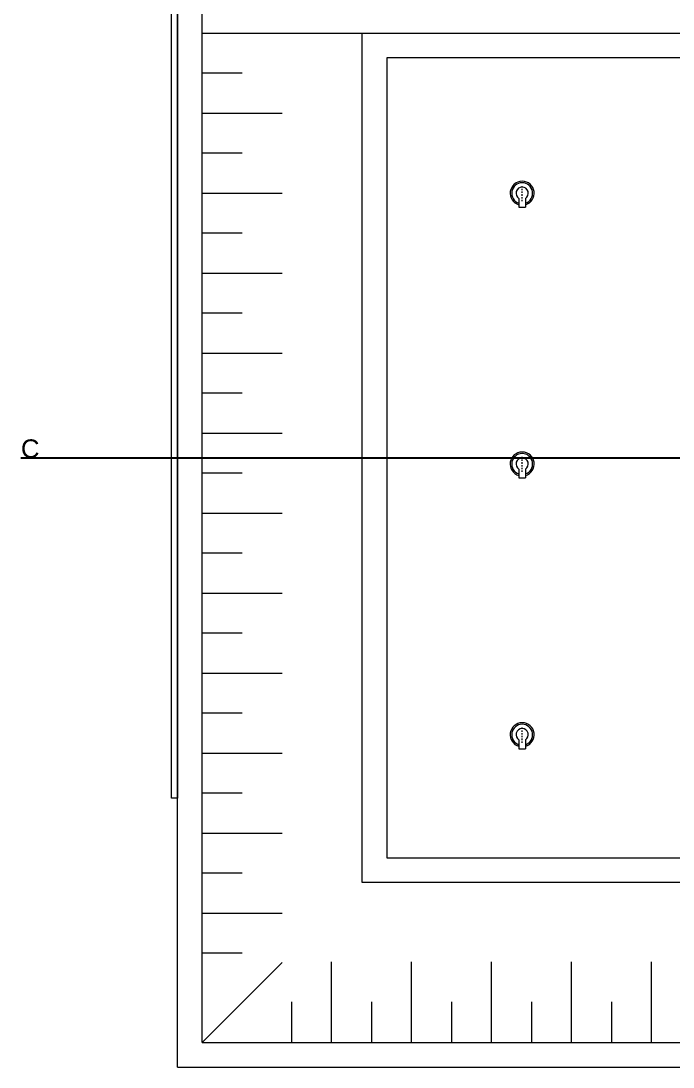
# Model space of a CAD drawing. Header units: millimetres. Extents: x -9869 to 1689, y 100 to 694.
# Drawn here: x 1197.3 to 1244.5, y 456.3 to 532 of the extents above; entities that cross this region are included whole.
import ezdxf

# ---------------------------------------------------------------- set-up
doc = ezdxf.new("R2010")
doc.units = ezdxf.units.MM
doc.linetypes.add('SGC_DASHDOT', pattern=[1, 0.5, -0.25, 0, -0.25])
for name, color, linetype, lineweight in [('Aço 1020', 6, 'Continuous', 9), ('COTAS', 5, 'Continuous', 5), ('PAREDE', 7, 'Continuous', 9), ('SGC-Conexoes (Linhas Externas)', 6, 'Continuous', 9), ('SGC-EIXOS', 9, 'SGC_DASHDOT', 9)]:
    doc.layers.add(name, color=color, linetype=linetype, lineweight=lineweight)
doc.styles.get("Standard").update_dxf_attribs({"font": 'Arial.ttf'})

# ---------------------------------------------------------------- blocks, each defined once
blk = doc.blocks.new('BB-2-GA01-N0-D0-S0', base_point=(95383.7, 227116.1))
at = {"layer": 'SGC-Conexoes (Linhas Externas)'}
for p, q in [((95270.7, 227143), (95270.7, 227089.3)), ((95341.5, 227143), (95270.7, 227143)), ((95341.5, 227089.3), (95270.7, 227089.3))]:
    blk.add_line(p, q, dxfattribs=at)
for radius, start, end in [(97.4, 196, 164), (85, 198.40808, 161.59192), (50, 212.46816, 147.53184)]:
    blk.add_arc((95383.7, 227116.1), radius, start, end, dxfattribs=at)
at = {"layer": 'SGC-EIXOS'}
blk.add_line((95318.7, 227116.1), (95448.7, 227116.1), dxfattribs=at)

msp = doc.modelspace()

# ---------------------------------------------------------------- linework, layer by layer
at = {"color": 1}
msp.add_line((1197.261, 500.413), (1404.5, 500.413), dxfattribs=at)
at = {"layer": 'Aço 1020'}
msp.add_lwpolyline([(1208.149, 618.296), (1208.595, 618.296), (1208.595, 475.796), (1208.149, 475.796)], close=True, dxfattribs=at)
at = {"layer": 'PAREDE'}
for p, q in [((1208.595, 456.327), (1208.595, 634.452)), ((1210.376, 458.109), (1210.376, 555.952)), ((1210.376, 531.14), (1221.954, 531.14)), ((1221.954, 469.687), (1221.954, 531.14)), ((1221.954, 531.14), (1370.789, 531.14)), ((1321.704, 529.359), (1223.735, 529.359)), ((1223.735, 529.359), (1223.735, 471.468)), ((1213.27, 528.245), (1210.331, 528.245)), ((1210.376, 525.351), (1216.165, 525.351)), ((1210.376, 525.351), (1216.165, 525.351)), ((1213.27, 522.456), (1210.331, 522.456)), ((1210.376, 519.562), (1216.165, 519.562)), ((1210.376, 519.562), (1216.165, 519.562)), ((1208.595, 516.411), (1208.595, 494.145)), ((1213.27, 516.667), (1210.331, 516.667)), ((1210.376, 513.773), (1216.165, 513.773)), ((1210.376, 513.773), (1216.165, 513.773)), ((1213.27, 510.878), (1210.331, 510.878)), ((1210.376, 507.984), (1216.165, 507.984)), ((1210.376, 507.984), (1216.165, 507.984)), ((1213.27, 505.089), (1210.331, 505.089)), ((1210.376, 502.195), (1216.165, 502.195)), ((1210.376, 502.195), (1216.165, 502.195)), ((1213.27, 499.3), (1210.331, 499.3)), ((1210.376, 496.405), (1216.165, 496.405)), ((1210.376, 496.405), (1216.165, 496.405)), ((1213.27, 493.511), (1210.331, 493.511)), ((1210.376, 490.616), (1216.165, 490.616)), ((1210.376, 490.616), (1216.165, 490.616)), ((1213.27, 487.722), (1210.331, 487.722)), ((1210.376, 484.827), (1216.165, 484.827)), ((1210.376, 484.827), (1216.165, 484.827)), ((1213.27, 481.933), (1210.331, 481.933)), ((1210.376, 479.038), (1216.165, 479.038)), ((1210.376, 479.038), (1216.165, 479.038)), ((1213.27, 476.144), (1210.331, 476.144)), ((1210.376, 473.249), (1216.165, 473.249)), ((1210.376, 473.249), (1216.165, 473.249)), ((1210.376, 473.249), (1216.165, 473.249)), ((1223.735, 471.468), (1321.704, 471.468)), ((1213.27, 470.355), (1210.331, 470.355)), ((1372.47, 469.687), (1221.954, 469.687)), ((1210.376, 467.46), (1216.165, 467.46)), ((1213.27, 464.566), (1210.331, 464.566)), ((1210.376, 458.109), (1216.165, 463.898)), ((1219.727, 458.153), (1219.727, 463.942)), ((1219.727, 458.153), (1219.727, 463.942)), ((1225.517, 458.153), (1225.517, 463.942)), ((1225.517, 458.153), (1225.517, 463.942)), ((1231.306, 458.153), (1231.306, 463.942)), ((1231.306, 458.153), (1231.306, 463.942)), ((1237.095, 458.153), (1237.095, 463.942)), ((1237.095, 458.153), (1237.095, 463.942)), ((1242.884, 458.153), (1242.884, 463.942)), ((1242.884, 458.153), (1242.884, 463.942)), ((1216.833, 461.048), (1216.833, 458.109)), ((1222.622, 461.048), (1222.622, 458.109)), ((1228.411, 461.048), (1228.411, 458.109)), ((1234.2, 461.048), (1234.2, 458.109)), ((1239.989, 461.048), (1239.989, 458.109)), ((1210.376, 458.109), (1384.938, 458.109)), ((1208.595, 456.327), (1386.72, 456.327))]:
    msp.add_line(p, q, dxfattribs=at)

# ---------------------------------------------------------------- block references
at = {"layer": 'SGC-Conexoes (Linhas Externas)', "xscale": 0.008906250000000001, "yscale": 0.008906250000000001, "zscale": 0.008906250000000001, "rotation": 90}
for p in [(1233.532, 519.562), (1233.532, 499.968), (1233.532, 480.374)]:
    msp.add_blockref('BB-2-GA01-N0-D0-S0', p, dxfattribs=at)

# ---------------------------------------------------------------- texts
at = {"layer": 'COTAS', "color": 1, "insert": (1197.261, 501.749), "char_height": 1.336, "attachment_point": 1}
msp.add_mtext_dynamic_manual_height_columns('C', width=1385.51337, gutter_width=0.75, heights=[0], dxfattribs=at)

doc.saveas('drawing.dxf')
